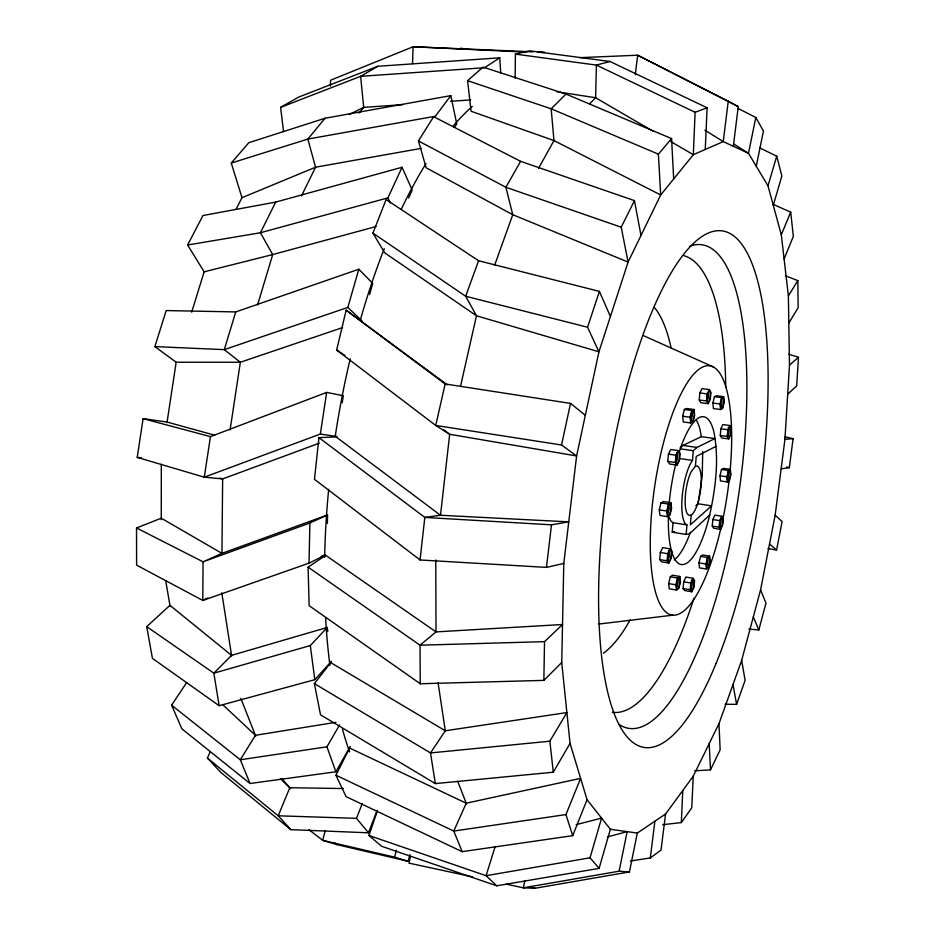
<?xml version="1.0" encoding="UTF-8"?>
<svg xmlns="http://www.w3.org/2000/svg" width="935" height="935" viewBox="0 0 935 935"><rect width="100%" height="100%" fill="white"/><g stroke="black" fill="none" stroke-linecap="round" stroke-linejoin="round"><path stroke-width="1.4" d="M161.264 519.685L161.323 464.333M515.138 78.166L515.395 54.09L529.736 50.841L610.029 61.488L707.105 107.782L705.259 149.471M543.854 680.376L544.532 641.655L562.519 624.51L436.014 631.896L420.014 645.197L420.259 683.754L543.854 680.376L561.725 662.506L563.793 563.431L576.615 455.953L598.938 351.805L628.086 262.069L660.683 194.971L693.326 154.696L723.234 141.606L748.491 153.293L767.997 185.831L781.298 234.79L788.38 295.869L789.479 365.188L784.944 439.321L775.162 515.185L760.576 589.856L741.654 660.402L718.968 723.678L693.256 776.179L665.556 814.023L637.296 833.05L610.356 829.287L587.063 799.706L570.046 743.348L561.725 662.506M327.566 514.928L221.946 553.368L161.264 518.2L136.522 527.959L136.603 565.126L202.79 600.434L309.029 563.15L309.882 522.992L327.566 514.928L327.367 523.39M330.441 85.962L330.569 80.235L413.106 46.75L533.043 51.857M412.545 63.58L413.106 46.75L526.545 52.138M515.395 54.09L596.413 65.099L695.114 112.282L693.326 154.696L670.781 141.559M662.705 824.682L681.323 822.578L682.772 790.507M693.256 776.179L691.76 807.852L681.323 822.578M788.789 354.225L798.478 357.287L796.69 385.875L787.702 394.196M659.713 559.586L660.297 552.468L662.67 547.606L670.091 548.833L671.844 551.089L671.248 558.172L668.899 563.057L661.501 561.806L659.713 559.586L667.122 560.836L668.899 563.057M667.812 461.411L668.42 454.13L670.804 449.49L678.307 450.565L680.049 453.194L679.441 460.441L677.092 465.104L669.6 464.005L667.812 461.411L675.339 462.509L677.092 465.104M667.122 560.836L667.719 553.707L670.091 548.833M675.339 462.509L675.947 455.216L678.307 450.565M679.149 452.259A74.742 21.599 -81.4 0 1 713.732 431.292C719.389 458.992 715.649 487.626 709.723 514.951L689.609 533.663L686.138 534.446L672.218 532.202L673.025 522.688L671.26 521.403A35.016 10.367 -81.4 0 1 669.355 517.335M686.138 534.446L686.956 524.909L685.238 523.623A35.121 10.145 -81.4 0 1 682.164 496.941A35.121 10.145 -81.4 0 1 690.322 463.877L692.473 460.394L693.291 450.693L697.007 447.433L714.948 438.55L701.285 436.645L682.994 445.446L680.166 447.877M683.099 588.536L683.684 581.769L685.893 577.059L692.987 578.274L694.588 580.319L694.004 587.063L691.818 591.785L684.736 590.546L683.099 588.536L690.217 589.775L691.818 591.785M699.24 400.005L699.836 392.934L702.056 388.633L709.338 389.568L710.904 392.314L710.296 399.35L708.111 403.675L700.841 402.716L699.24 400.005L706.533 400.963L708.111 403.675M716 446.357L696.236 456.42L695.383 466.343A25 7.223 -81.4 0 1 700.981 486.375A25 7.223 -81.4 0 1 691.21 515.045L690.369 524.827L711.547 505.847L698.059 503.766L695.909 505.648M690.217 589.775L690.801 582.996L692.987 578.274M706.533 400.963L707.14 393.88L709.338 389.568M708.672 393.506L708.262 398.275L706.778 401.197M712.26 526.125L712.832 519.544L714.889 515.15L721.797 516.237L723.246 518.411L722.662 524.967L720.628 529.374L713.732 528.275L712.26 526.125L719.167 527.223L720.628 529.374M720.266 435.488L720.85 428.768L722.907 424.56L729.896 425.507L731.334 428.02L730.738 434.705L728.704 438.924L721.726 437.954L720.266 435.488L727.255 436.458L728.704 438.924M719.167 527.223L719.751 520.631L721.797 516.237M727.255 436.458L727.851 429.726L729.896 425.507M721.13 519.603L720.745 524.044L719.366 527.013M318.94 437.627L424.829 517.429L551.498 524.816L568.749 521.859L440.502 515.267L336.144 436.949L318.94 437.627L314.476 479.304L420.049 559.96L546.461 567.393L563.793 563.431M420.049 559.96L424.829 517.429L440.502 515.267M440.514 515.15L449.677 434.284L443.926 429.913M546.461 567.393L551.498 524.816M635.309 74.765L637.658 55.212L579.758 57.666M733.321 146.269L738.264 106.613L637.658 55.212L728.26 101.202L723.234 141.606L704.896 130.175M630.377 860.995L650.304 857.944L654.897 821.199M665.556 814.023L661.022 850.149L650.304 857.944M781.146 468.821L789.339 467.687L793.09 438.679L784.71 436.692M319.373 443.143L222.647 478.919L204.286 477.189L137.223 457.39L143.102 418.635L167.084 422.047L214.688 435.207M167.003 422.597L176.166 362.242L154.894 346.593L166.185 310.56L235.737 311.928L358.806 269.233L372.761 283.387L369.594 294.525M342.222 402.763L343.285 395.715L326.654 392.419L210.445 436.633L204.286 477.189L320.343 434.039L337.091 436.587M230.08 429.948L240.353 362.254L224.295 349.643L154.894 346.593M320.343 434.039L326.654 392.419M767.962 548.564L776.576 550.014L782.104 521.613L775.162 515.185M506.384 884.171L523.331 887.829L535.124 888.25L629.442 871.923L637.296 833.05M756.263 166.266L763.439 131.017L755.807 117.483L737.832 108.296M524.839 880.7L523.331 887.829L619.11 871.198L627.14 831.636L607.645 836.883M698.059 503.766L702.22 476.172L702.723 451.418M755.807 117.483L748.491 153.293L733.823 144.06M561.549 444.99L570.525 403.406L445.165 383.969L346.149 310.163L336.647 350.052L435.722 425.448L449.677 434.284L576.615 455.953L561.549 444.99L435.722 425.448L445.165 383.969M410.477 856.308L408.969 863.134L472.502 876.855M460.523 386.319L476.476 315.773L465.677 296.255L372.913 233.119L386.132 199.529L478.58 260.748L599.393 291.381L610.403 316.498M706.498 569.053L705.948 564.027L707.514 557.552L709.595 556.126L710.121 561.14L708.578 567.592L706.498 569.053L699.52 567.872L698.971 562.858L700.525 556.395L702.629 554.981L709.595 556.126M727.383 481.957L726.892 476.803L728.412 470.504L730.387 469.393L730.866 474.536L729.37 480.8L727.383 481.957L720.476 480.929L719.973 475.786L721.493 469.499L723.491 468.388L730.387 469.393M706.942 565.722L707.994 561.362L707.631 557.973M727.757 478.93L728.774 474.688L728.447 471.205M676.543 590.043L675.9 584.831L677.559 578.017L679.85 576.451L680.481 581.652L678.833 588.431L676.543 590.043L669.273 588.781L668.619 583.569L670.29 576.766L672.604 575.212L679.85 576.451M720.546 409.518L720.032 404.013L721.598 397.585L723.678 396.697L724.181 402.179L722.626 408.572L720.546 409.518L713.428 408.572L712.891 403.078L714.469 396.662L716.561 395.774L723.678 396.697M721.68 398.497L720.371 403.862L720.803 408.455L722.545 407.672L723.842 402.33L723.421 397.749L721.68 398.497L722.019 402.284L720.967 406.608M677.104 586.49L678.226 581.909L677.793 578.379M667.473 516.623L666.784 511.036L668.513 504.058L670.921 502.714L671.599 508.289L669.881 515.232L667.473 516.623L659.97 515.43L659.269 509.856L660.998 502.901L663.429 501.557L670.921 502.714M690.708 422.982L690.088 417.244L691.771 410.477L694.062 409.495L694.658 415.222L692.999 421.942L690.708 422.982L683.286 421.966L682.644 416.239L684.326 409.483L686.641 408.501L694.062 409.495M691.877 411.435L690.474 417.08L690.988 421.872L692.893 421.007L694.284 415.385L693.782 410.605L691.877 411.435L692.367 415.339L691.234 419.885M668.081 513.175L669.25 508.488L668.782 504.713M309.006 829.707L322.657 840.343L336.81 844.597L408.163 861.31L409.904 854.543M408.163 861.31L394.582 857.138L396.382 850.254M748.736 629.045L758.834 629.933L765.964 603.157L760.576 589.856M325.263 830.724L322.657 840.343L394.582 857.138M235.737 311.928L224.295 349.643L347.843 307.405L358.806 269.233M377.354 810.89L368.963 835.493L381.644 846.304L496.742 885.807L599.113 868.381L610.356 829.287M599.113 868.381L590.043 857.804L601.567 818.125L576.112 824.67M773.28 205.279L781.847 175.944L776.728 156.203L759.91 147.975M767.997 185.831L776.728 156.203M257.581 304.927L272.704 254.577L260.433 232.745L275.696 202.1L402.038 167.272L412.206 190.085L408.607 198.01M191.675 312.161L204.157 271.816L187.619 245.017L202.953 215.529L275.696 202.1M495.094 846.783L486.071 875.698L496.742 885.807M372.913 233.119L384.788 252.894L476.476 315.773L598.938 351.805L587.566 327.238L599.393 291.381M725.057 704.23L736.605 704.359L745.125 680.306L741.654 660.402M494.615 265.236L512.766 214.711L505.893 187.28L520.62 161.334L634.456 200.616L641.001 235.491M478.58 260.748L465.677 296.255L587.566 327.238M210.246 751.611L207.418 758.051L220.812 772.415L290.855 829.661L368.46 832.804L377.121 810.341M368.46 832.804L356.492 818.335L362.242 803.609M572.699 835.656L565.944 814.572L580.623 778.364L466.226 803.2L349.608 748.035L335.934 775.232L346.079 796.632L462.171 851.668L572.699 835.656L587.063 799.706M784.103 258.948L793.347 236.345L790.694 212.175L773.409 204.461M343.367 788.532L289.78 787.737L278.209 815.799L290.855 829.661M781.298 234.79L790.694 212.175M466.226 803.2L453.791 831.063L462.171 851.668M390.257 202.895L387.932 197.869L402.038 167.272M690.521 589.342L691.994 586.151L692.391 581.582L691.304 580.203M694.658 770.791L710.495 769.879L720.149 749.8L718.968 723.678M667.532 560.497L669.121 557.202L669.518 552.398L668.326 550.879M727.418 436.551L728.797 433.7L729.206 429.177L728.236 427.482M301.491 195.894L315.562 167.213L307.86 139.081L325.029 118.242L450.822 95.639L456.771 124.004L454.235 127.464M520.62 161.334L433.63 116.7L418.436 140.928L426.15 167.774L512.766 214.711L628.086 262.069L621.226 227.205L634.456 200.616M675.713 462.521L677.302 459.377L677.711 454.468L676.531 452.692M236.006 209.393L241.978 197.694L315.562 167.213L421.521 148.326M538.607 168.218L553.976 140.577L551.171 108.799L566.014 94.096L671.587 138.59L673.679 178.947M186.673 682.527L171.608 705.189L181.881 728.844L250.031 783.495L335.864 771.796L350.263 746.422M335.864 771.796L326.946 746.808L339.557 725.011M553.298 772.216L549.862 741.198L566.879 712.563L445.294 730.773L330.698 662.611L314.382 683.614L320.541 714.843L435.336 783.6L553.298 772.216L570.046 743.348M788.813 323.148L798.174 307.627L797.824 280.594L785.739 275.907M335.91 722.311L255.407 735.296L240.33 759.781L250.031 783.495M788.38 295.869L797.824 280.594M445.294 730.773L430.509 752.944L435.336 783.6M450.822 95.639L435.348 116.232L307.86 139.081L231.272 163.052L241.978 197.694M359.157 113.018L363.692 107.373L360.618 76.331L377.833 66.28L499.757 57.806L500.728 73.152M566.014 94.096L483.068 67.098L467.605 80.691L471.076 111.253L553.976 140.577L660.683 194.971L658.392 154.158L671.587 138.59M231.272 163.052L248.815 142.704L325.029 118.242M327.799 631.663L327.273 627.443L231.553 655.365L169.948 605.331L146.725 626.637L152.428 658.369L219.129 705.691L314.803 679.687L331.516 661.244M146.725 626.637L213.858 673.177L310.315 645.559L327.273 627.443M589.517 104.019L595.607 97.743L596.413 65.099L610.029 61.488M231.553 655.365L213.858 673.177L219.129 705.691M695.383 466.343L691.187 471.696A25 7.223 -81.4 0 0 685.413 495.153A25 7.223 -81.4 0 0 687.564 514.121L689.259 515.419L691.21 515.045M789.479 365.188L798.478 357.287M420.259 683.754L309.134 605.67L308.083 567.148L325.707 555.355L436.014 631.896M499.757 57.806L484.552 67.729L360.618 76.331L280.617 107.361L283.55 131.625M280.617 107.361L298.522 97.147L377.833 66.28M309.029 563.15L325.368 555.051M349.316 114.432L363.692 107.373L402.751 104.65M207.804 598.014L202.79 600.434L203.059 561.818L136.522 527.959M458.267 49.274L460.978 48.234L466.694 49.181M695.114 112.282L707.105 107.782M309.882 522.992L203.059 561.818L221.946 553.368L222.647 478.919L219.854 478.054M321.173 556.348L325.263 554.911M342.689 327.542L240.353 362.254L176.166 362.242M387.932 197.869L260.433 232.745L187.619 245.017M376.069 226.527L272.704 254.577L204.157 271.816M672.218 532.202L674.579 531.688M590.043 857.804L486.071 875.698L368.963 835.493M326.946 746.808L240.33 759.781L171.608 705.189M565.944 814.572L453.791 831.063L335.934 775.232M598.482 624.089L672.943 615.16M549.862 741.198L430.509 752.944L314.382 683.614M784.944 439.321L793.09 438.679M450.471 101.331L470.726 99.916M544.532 641.655L420.014 645.197L308.083 567.148M537.765 52.383L544.626 52.407L537.391 52.068M356.492 818.335L278.209 815.799L207.418 758.051M619.11 871.198L629.442 871.923M137.223 457.39L141.477 457.846M699.836 392.934L707.14 393.88M714.469 396.662L721.598 397.585M712.891 403.078L720.032 404.013M684.326 409.483L691.771 410.477M682.644 416.239L690.088 417.244M720.85 428.768L727.851 429.726M682.994 445.446L697.007 447.433M680.622 448.882L693.291 450.693M668.42 454.13L675.947 455.216M679.815 458.559L692.473 460.394M721.493 469.499L728.412 470.504M719.973 475.786L726.892 476.803M556.781 91.724L595.607 97.743L653.238 131.332M660.998 502.901L668.513 504.058M659.269 509.856L666.784 511.036M712.832 519.544L719.751 520.631M673.025 522.688L686.956 524.909M700.525 556.395L707.514 557.552M660.297 552.468L667.719 553.707M698.971 562.858L705.948 564.027M670.29 576.766L677.559 578.017M683.684 581.769L690.801 582.996M668.619 583.569L675.9 584.831M532.284 887.631L535.124 888.25M786.557 466.986L789.339 467.687M143.102 418.635L210.445 436.633M467.605 80.691L551.171 108.799L658.392 154.158M621.226 227.205L505.893 187.28L418.436 140.928M643.374 335.618L713.534 367.011M728.26 101.202L738.264 106.613M336.647 350.052L344.863 355.382M346.149 310.163L447.269 384.858M334.531 842.832L336.81 844.597M570.525 403.406L585.322 415.304M769.528 544.041L776.576 550.014M222.892 704.838L255.407 735.296M347.843 307.405L362.055 320.974M280.348 778.668L289.78 787.737M282.031 778.855L290.656 788.743M753.318 616.948L758.834 629.933M240.833 698.375L255.734 736.149M457.683 781.274L466.53 803.971M732.993 684.572L736.605 704.359M701.285 436.645L700.023 429.399A74.508 22.066 -81.4 0 0 696.306 420.131M165.682 580.565L170.135 606.476M221.805 592.813L231.658 655.996M438.071 682.749L445.376 731.275M310.315 645.559L314.803 679.687M709.197 743.629L710.495 769.879M435.78 559.925L436.014 632.27M349.585 751.915A382.894 149.261 -81.4 0 1 342.455 729.16M329.915 665.276A382.894 149.261 -81.4 0 1 325.59 617.79M324.632 557.318A382.894 149.261 -81.4 0 1 328.664 489.297M335.186 436.575A382.894 149.261 -81.4 0 1 350.216 358.853M360.349 319.934A382.894 149.261 -81.4 0 1 384.262 248.675M401.349 209.148A382.894 149.261 -81.4 0 1 426.056 163.543M453.113 126.096A382.894 149.261 -81.4 0 1 472.292 106.403M689.983 246.127A244.549 73.549 -81.4 0 1 738.545 495.41A244.549 73.549 -81.4 0 1 618.818 724.263M684.046 255.746A231.132 71.785 -81.4 0 1 725.747 387.499M693.91 598.307A231.132 71.785 -81.4 0 1 612.308 712.26M654.126 307.101A182.863 60.261 -81.4 0 1 671.073 347.832M630.085 620.01A182.863 60.261 -81.4 0 1 603.426 653.214M709.723 514.951A74.742 21.599 -81.4 0 1 682.421 564.6A74.742 21.599 -81.4 0 1 668.455 516.225M669.25 502.913A74.742 21.599 -81.4 0 1 675.631 464.742M690.451 532.26A74.508 22.066 -81.4 0 1 674.193 559.971M721.282 526.417A126.073 36.488 -81.4 0 1 654.5 588.092A126.073 36.488 -81.4 0 1 687.657 382.158A126.073 36.488 -81.4 0 1 729.919 472.794M729.347 478.323A126.073 36.488 -81.4 0 1 722.533 520.772M668.011 554.081L667.52 560.03L668.992 561.888L670.956 557.809L671.459 551.884L669.986 550.002L668.011 554.081M676.227 455.649L675.724 461.738L677.197 463.912L679.161 460.02L679.663 453.954L678.214 451.757L676.227 455.649M691.07 583.335L690.579 588.992L691.923 590.675L693.735 586.724L694.226 581.102L692.893 579.384L691.07 583.335M707.398 394.336L706.895 400.238L708.216 402.517L710.039 398.906L710.553 393.027L709.233 390.725L707.398 394.336M719.997 520.994L719.506 526.487L720.721 528.287L722.416 524.617L722.907 519.135L721.703 517.312L719.997 520.994M728.096 430.135L727.594 435.757L728.797 437.825L730.504 434.296L730.995 428.709L729.803 426.617L728.096 430.135M707.596 558.382L706.299 563.793L706.755 567.989L708.496 566.762L709.782 561.386L709.338 557.19L707.596 558.382M728.482 471.357L727.22 476.616L727.629 480.917L729.288 479.959L730.539 474.723L730.141 470.422L728.482 471.357M677.665 578.882L676.274 584.574L676.811 588.921L678.728 587.577L680.107 581.921L679.581 577.561L677.665 578.882M671.201 508.511L669.764 514.308L667.754 515.477L667.181 510.802L668.63 504.982L670.64 503.86L671.201 508.511M716.023 663.546A261.192 76.086 -81.4 0 0 734.84 236.789A261.192 76.086 -81.4 0 0 599.265 567.44A261.192 76.086 -81.4 0 0 716.023 663.546"/></g></svg>
